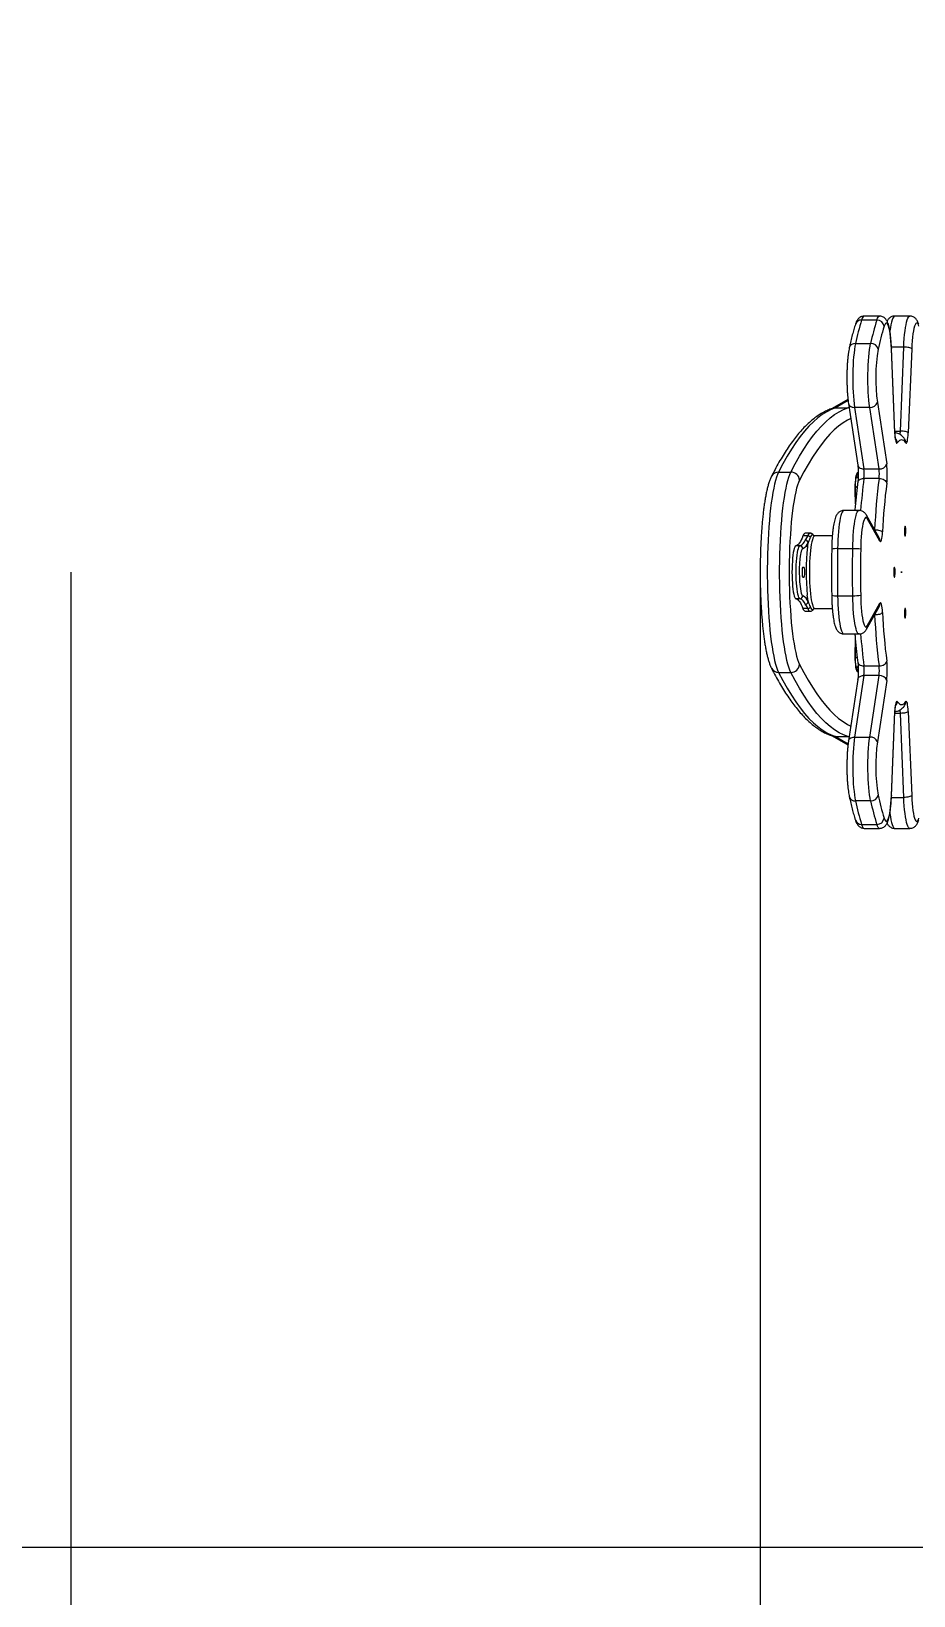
# Model space of a CAD drawing. Header units: millimetres. Extents: x -3473 to 2341, y -2170 to 1296.
# Drawn here: x -2320 to -1686, y -639 to 484 of the extents above; entities that cross this region are included whole.
import ezdxf

# ---------------------------------------------------------------- set-up
doc = ezdxf.new("R2010")
doc.units = ezdxf.units.MM
for name, color, linetype in [('DIKOM_ОБЪЕКТ', 7, 'Continuous'), ('DIKOM_РАЗМЕР_ЗОНА', 7, 'Continuous'), ('DIKOM_РАЗМЕР_ОБЪЕКТА', 7, 'Continuous')]:
    doc.layers.add(name, color=color, linetype=linetype)
doc.styles.add('style1', font='arialbd.ttf', dxfattribs={"width": 0.8})
doc.dimstyles.new('1-50', dxfattribs={"dimtxt": 300, "dimasz": 200, "dimexe": 100, "dimexo": 0, "dimgap": 100, "dimtad": 1, "dimtxsty": 'style1', "dimcen": 200, "dimclrd": 7, "dimclre": 7, "dimclrt": 7, "dimadec": 1, "dimazin": 2, "dimtfac": 1, "dimtmove": 0, "dimatfit": 2, "dimfxl": 0, "dimlwd": 25, "dimlwe": 18, "dimarcsym": 0})

# ---------------------------------------------------------------- blocks, each defined once
blk = doc.blocks.new('*D9')
at = {"layer": 'DIKOM_РАЗМЕР_ОБЪЕКТА', "color": 7, "linetype": 'Continuous', "lineweight": 18, "transparency": 16777216}
for p, q in [((516.6, 795.7), (-2616.9, 795.7)), ((516.6, -604.3), (-2616.9, -604.3))]:
    blk.add_line(p, q, dxfattribs=at)
at = {"layer": 'DIKOM_РАЗМЕР_ОБЪЕКТА', "color": 7, "linetype": 'Continuous', "lineweight": 25, "transparency": 16777216}
blk.add_line((-2516.9, 595.7), (-2516.9, -404.3), dxfattribs=at)
at = {"layer": 'DIKOM_РАЗМЕР_ОБЪЕКТА', "color": 7, "linetype": 'Continuous', "lineweight": 15, "transparency": 16777216}
for points in [[(-2550.2, 595.7), (-2483.6, 595.7), (-2516.9, 795.7)], [(-2550.2, -404.3), (-2483.6, -404.3), (-2516.9, -604.3)]]:
    blk.add_solid(points, dxfattribs=at)
at = {"layer": 'DIKOM_РАЗМЕР_ОБЪЕКТА', "color": 7, "linetype": 'Continuous', "lineweight": 40, "transparency": 16777216, "insert": (-2770.1, 95.7), "char_height": 300, "attachment_point": 5, "rotation": 90, "style": 'style1'}
blk.add_mtext('{\\fArial|b0|i0|c204|p34;1400}', dxfattribs=at)
blk = doc.blocks.new('*D10')
at = {"layer": 'DIKOM_РАЗМЕР_ОБЪЕКТА', "color": 7, "linetype": 'Continuous', "lineweight": 18, "transparency": 16777216}
for p, q in [((-1796.7, 95.7), (-1796.7, -1678.3)), ((1841.5, -194.3), (1841.5, -1678.3))]:
    blk.add_line(p, q, dxfattribs=at)
at = {"layer": 'DIKOM_РАЗМЕР_ОБЪЕКТА', "color": 7, "linetype": 'Continuous', "lineweight": 25, "transparency": 16777216}
blk.add_line((-1596.7, -1578.3), (1641.5, -1578.3), dxfattribs=at)
at = {"layer": 'DIKOM_РАЗМЕР_ОБЪЕКТА', "color": 7, "linetype": 'Continuous', "lineweight": 15, "transparency": 16777216}
for points in [[(-1596.7, -1545), (-1596.7, -1611.7), (-1796.7, -1578.3)], [(1641.5, -1545), (1641.5, -1611.7), (1841.5, -1578.3)]]:
    blk.add_solid(points, dxfattribs=at)
at = {"layer": 'DIKOM_РАЗМЕР_ОБЪЕКТА', "color": 7, "linetype": 'Continuous', "lineweight": 40, "transparency": 16777216, "insert": (22.4, -1325.1), "char_height": 300, "attachment_point": 5, "style": 'style1'}
blk.add_mtext('{\\fArial|b0|i0|c204|p34;3640}', dxfattribs=at)
blk = doc.blocks.new('*D11')
at = {"layer": 'DIKOM_РАЗМЕР_ЗОНА', "color": 7, "lineweight": 18, "transparency": 16777216}
for p, q in [((-201.4, 1295.7), (-3123.2, 1295.7)), ((-201.4, -1104.3), (-3123.2, -1104.3))]:
    blk.add_line(p, q, dxfattribs=at)
at = {"layer": 'DIKOM_РАЗМЕР_ЗОНА', "color": 7, "lineweight": 25, "transparency": 16777216}
blk.add_line((-3023.2, 1095.7), (-3023.2, -904.3), dxfattribs=at)
at = {"layer": 'DIKOM_РАЗМЕР_ЗОНА', "color": 7, "lineweight": 15, "transparency": 16777216}
for points in [[(-3056.6, 1095.7), (-2989.9, 1095.7), (-3023.2, 1295.7)], [(-3056.6, -904.3), (-2989.9, -904.3), (-3023.2, -1104.3)]]:
    blk.add_solid(points, dxfattribs=at)
at = {"layer": 'DIKOM_РАЗМЕР_ЗОНА', "color": 7, "transparency": 16777216, "insert": (-3276.4, 95.7), "char_height": 300, "attachment_point": 5, "rotation": 90, "style": 'style1'}
blk.add_mtext('{\\fArial|b0|i0|c204|p34;2400}', dxfattribs=at)
blk = doc.blocks.new('*D12')
at = {"layer": 'DIKOM_РАЗМЕР_ЗОНА', "color": 7, "lineweight": 18, "transparency": 16777216}
for p, q in [((-2291.6, 95.7), (-2291.6, -2169.8)), ((2341.5, 95.7), (2341.5, -2169.8))]:
    blk.add_line(p, q, dxfattribs=at)
at = {"layer": 'DIKOM_РАЗМЕР_ЗОНА', "color": 7, "lineweight": 25, "transparency": 16777216}
blk.add_line((-2091.6, -2069.8), (2141.5, -2069.8), dxfattribs=at)
at = {"layer": 'DIKOM_РАЗМЕР_ЗОНА', "color": 7, "lineweight": 15, "transparency": 16777216}
for points in [[(-2091.6, -2036.5), (-2091.6, -2103.1), (-2291.6, -2069.8)], [(2141.5, -2036.5), (2141.5, -2103.1), (2341.5, -2069.8)]]:
    blk.add_solid(points, dxfattribs=at)
at = {"layer": 'DIKOM_РАЗМЕР_ЗОНА', "color": 7, "transparency": 16777216, "insert": (24.9, -1816.6), "char_height": 300, "attachment_point": 5, "style": 'style1'}
blk.add_mtext('{\\fArial|b0|i0|c204|p34;4640}', dxfattribs=at)

msp = doc.modelspace()

# ---------------------------------------------------------------- linework, layer by layer
at = {"layer": 'DIKOM_ОБЪЕКТ', "color": 7, "linetype": 'Continuous', "lineweight": 15}
for p, q in [((-1713, 276.689), (-1723.874, 276.689)), ((-1711.074, 279.536), (-1721.948, 279.536)), ((-1689.251, 279.536), (-1700.125, 279.536)), ((-1728.282, 259.829), (-1717.408, 259.829)), ((-1702.433, 256.209), (-1702.486, 256.007)), ((-1700.046, 195.684), (-1702.486, 256.007)), ((-1693.625, 257.301), (-1702.483, 257.301)), ((-1699.993, 195.886), (-1702.433, 256.209)), ((-1696.065, 196.978), (-1693.625, 257.301)), ((-1687.953, 256.007), (-1690.393, 195.684)), ((-1733.676, 219.65), (-1745.005, 213.168)), ((-1744.316, 213.37), (-1742.571, 213.671)), ((-1733.583, 218.813), (-1742.571, 213.671)), ((-1742.571, 213.671), (-1733.674, 213.671)), ((-1733.674, 213.671), (-1732.905, 214.111)), ((-1732.816, 213.523), (-1733.674, 213.671)), ((-1733.308, 216.781), (-1726.642, 172.622)), ((-1718.024, 213.992), (-1728.898, 213.992)), ((-1728.898, 213.992), (-1722.231, 169.833)), ((-1711.357, 169.833), (-1718.024, 213.992)), ((-1712.547, 217.528), (-1705.881, 173.368)), ((-1699.993, 195.886), (-1700.046, 195.684)), ((-1700.037, 196.978), (-1696.065, 196.978)), ((-1722.231, 169.833), (-1711.357, 169.833)), ((-1783.54, 167.553), (-1774.643, 167.553)), ((-1727.774, 163.624), (-1726.916, 164.12)), ((-1726.916, 164.12), (-1726.286, 164.484)), ((-1726.809, 167.204), (-1726.272, 167.514)), ((-1711.333, 162.934), (-1722.207, 162.934)), ((-1728.388, 154.287), (-1728.456, 154.208)), ((-1728.332, 144.768), (-1728.456, 154.208)), ((-1728.271, 145.407), (-1728.388, 154.287)), ((-1727.005, 157.14), (-1728.381, 156.346)), ((-1728.279, 146.012), (-1728.21, 146.052)), ((-1725.733, 140.002), (-1736.607, 140.002)), ((-1711.294, 120.44), (-1720.4, 136.604)), ((-1760.922, 123.671), (-1764.418, 123.671)), ((-1710.708, 117.986), (-1719.814, 134.15)), ((-1768.126, 114.662), (-1771.092, 114.662)), ((-1762.484, 121.69), (-1765.979, 121.69)), ((-1744.957, 121.671), (-1757.498, 121.671)), ((-1730.246, 112.531), (-1741.12, 112.531)), ((-1765.211, 99.171), (-1766.117, 99.171)), ((-1766.117, 92.171), (-1765.211, 92.171)), ((-1741.12, 78.811), (-1730.246, 78.811)), ((-1768.126, 76.68), (-1771.092, 76.68)), ((-1762.484, 69.652), (-1765.979, 69.652)), ((-1764.418, 67.671), (-1760.922, 67.671)), ((-1757.498, 69.671), (-1744.957, 69.671)), ((-1720.4, 54.737), (-1711.294, 70.901)), ((-1719.814, 57.192), (-1710.708, 73.355)), ((-1736.607, 51.34), (-1725.733, 51.34)), ((-1728.456, 37.133), (-1728.331, 46.622)), ((-1728.388, 37.055), (-1728.271, 45.956)), ((-1728.21, 45.289), (-1728.279, 45.329)), ((-1728.388, 37.054), (-1728.456, 37.133)), ((-1728.383, 34.997), (-1727.007, 34.202)), ((-1783.54, 23.789), (-1774.643, 23.789)), ((-1726.916, 27.222), (-1727.774, 27.717)), ((-1726.288, 26.859), (-1726.916, 27.222)), ((-1726.273, 23.828), (-1726.809, 24.137)), ((-1722.207, 28.407), (-1711.333, 28.407)), ((-1726.642, 18.719), (-1733.308, -25.44)), ((-1722.231, 21.509), (-1728.898, -22.651)), ((-1711.357, 21.509), (-1722.231, 21.509)), ((-1718.024, -22.651), (-1711.357, 21.509)), ((-1705.881, 17.973), (-1712.547, -26.187)), ((-1702.486, -64.666), (-1700.046, -4.342)), ((-1702.433, -64.868), (-1699.993, -4.545)), ((-1700.046, -4.342), (-1699.993, -4.545)), ((-1696.065, -5.637), (-1700.037, -5.637)), ((-1693.625, -65.96), (-1696.065, -5.637)), ((-1690.393, -4.342), (-1687.953, -64.666)), ((-1745.116, -21.764), (-1733.676, -28.308)), ((-1742.571, -22.329), (-1744.316, -22.029)), ((-1742.571, -22.329), (-1733.674, -22.329)), ((-1742.571, -22.329), (-1733.577, -27.475)), ((-1733.674, -22.329), (-1732.816, -22.182)), ((-1732.905, -22.77), (-1733.674, -22.329)), ((-1728.898, -22.651), (-1718.024, -22.651)), ((-1702.486, -64.666), (-1702.433, -64.867)), ((-1702.485, -65.96), (-1693.625, -65.96)), ((-1717.408, -68.488), (-1728.282, -68.488)), ((-1723.874, -85.348), (-1713, -85.348)), ((-1721.948, -88.195), (-1711.074, -88.195)), ((-1700.125, -88.195), (-1689.251, -88.195))]:
    msp.add_line(p, q, dxfattribs=at)
at = {"layer": 'DIKOM_ОБЪЕКТ', "color": 7, "linetype": 'Continuous', "lineweight": 15, "flags": 128}
for points in [[(-1721.948, 279.536), (-1721.958, 279.536), (-1722.452, 279.35), (-1722.94, 278.809), (-1723.416, 277.918), (-1723.874, 276.689)], [(-1713, 276.689), (-1712.542, 277.918), (-1712.066, 278.809), (-1711.578, 279.35), (-1711.084, 279.536), (-1711.074, 279.536)], [(-1702.486, 256.007), (-1702.636, 258.964), (-1702.841, 261.774), (-1703.097, 264.394), (-1703.4, 266.783), (-1703.745, 268.903), (-1704.128, 270.721), (-1704.542, 272.209), (-1704.98, 273.345), (-1705.437, 274.109), (-1705.904, 274.491), (-1706.375, 274.484), (-1706.842, 274.089), (-1707.298, 273.311), (-1707.736, 272.164)], [(-1700.125, 279.536), (-1700.609, 279.364), (-1701.097, 278.837), (-1701.573, 277.96), (-1702.033, 276.744), (-1702.469, 275.203), (-1702.877, 273.357), (-1703.253, 271.226), (-1703.592, 268.836), (-1703.6, 268.767)], [(-1693.625, 257.301), (-1693.471, 260.415), (-1693.267, 263.398), (-1693.015, 266.217), (-1692.718, 268.836), (-1692.379, 271.226), (-1692.004, 273.357), (-1691.595, 275.203), (-1691.159, 276.744), (-1690.699, 277.96), (-1690.223, 278.837), (-1689.735, 279.364), (-1689.25, 279.536)], [(-1682.703, 272.164), (-1683.141, 273.311), (-1683.597, 274.089), (-1684.064, 274.484), (-1684.535, 274.491), (-1685.003, 274.109), (-1685.459, 273.345), (-1685.898, 272.209), (-1686.312, 270.721), (-1686.694, 268.903), (-1687.04, 266.783), (-1687.343, 264.394), (-1687.599, 261.774), (-1687.803, 258.964), (-1687.953, 256.007)], [(-1728.282, 259.829), (-1728.672, 257.814), (-1729.026, 255.529), (-1729.341, 253.001), (-1729.612, 250.261), (-1729.837, 247.342), (-1730.012, 244.278), (-1730.136, 241.106), (-1730.206, 237.863), (-1730.223, 234.589), (-1730.186, 231.322), (-1730.095, 228.101), (-1729.952, 224.965), (-1729.758, 221.951), (-1729.516, 219.096), (-1729.228, 216.432), (-1728.898, 213.992)], [(-1718.024, 213.992), (-1718.354, 216.432), (-1718.642, 219.096), (-1718.884, 221.951), (-1719.078, 224.965), (-1719.221, 228.101), (-1719.312, 231.322), (-1719.349, 234.589), (-1719.332, 237.863), (-1719.262, 241.106), (-1719.138, 244.278), (-1718.963, 247.342), (-1718.738, 250.261), (-1718.467, 253.001), (-1718.153, 255.529), (-1717.798, 257.814), (-1717.408, 259.829)], [(-1687.953, 256.007), (-1688.19, 256.259), (-1688.608, 256.502), (-1689.191, 256.726), (-1689.916, 256.922), (-1690.756, 257.083), (-1691.678, 257.202), (-1692.647, 257.276), (-1693.625, 257.301)], [(-1742.571, 213.671), (-1745.77, 212.47), (-1748.966, 210.875), (-1752.156, 208.886), (-1755.34, 206.504), (-1758.517, 203.729), (-1761.686, 200.563), (-1764.845, 197.007), (-1767.993, 193.062), (-1771.13, 188.729), (-1774.255, 184.01), (-1777.365, 178.906), (-1780.46, 173.42), (-1783.54, 167.553)], [(-1774.643, 167.553), (-1771.564, 173.42), (-1768.468, 178.906), (-1765.358, 184.01), (-1762.233, 188.729), (-1759.096, 193.062), (-1755.948, 197.007), (-1752.789, 200.563), (-1749.62, 203.729), (-1746.443, 206.504), (-1743.259, 208.886), (-1740.069, 210.875), (-1736.874, 212.47), (-1733.674, 213.671)], [(-1733.308, 216.781), (-1733.134, 216.175), (-1732.77, 215.564), (-1732.236, 215.028), (-1731.554, 214.588), (-1730.748, 214.261), (-1729.852, 214.06), (-1728.898, 213.992)], [(-1731.698, 206.114), (-1734.046, 204.905), (-1737.221, 202.927), (-1740.39, 200.558), (-1743.552, 197.798), (-1746.705, 194.649), (-1749.849, 191.111), (-1752.982, 187.186), (-1756.104, 182.875), (-1759.213, 178.179), (-1762.308, 173.101), (-1765.389, 167.641), (-1768.453, 161.802)], [(-1700.046, 195.684), (-1699.946, 193.902), (-1699.797, 192.279), (-1699.604, 190.872), (-1699.374, 189.733), (-1699.116, 188.902), (-1698.839, 188.41), (-1698.552, 188.275), (-1698.268, 188.5)], [(-1690.393, 195.684), (-1690.63, 195.936), (-1691.048, 196.179), (-1691.631, 196.403), (-1692.356, 196.599), (-1693.196, 196.76), (-1694.118, 196.879), (-1695.087, 196.953), (-1696.065, 196.978)], [(-1692.172, 188.5), (-1691.887, 188.275), (-1691.601, 188.41), (-1691.324, 188.902), (-1691.065, 189.733), (-1690.836, 190.872), (-1690.643, 192.279), (-1690.493, 193.902), (-1690.393, 195.684)], [(-1692.172, 188.5), (-1692.926, 189.448), (-1693.687, 190.127), (-1694.452, 190.535), (-1695.22, 190.671), (-1695.987, 190.535), (-1696.752, 190.127), (-1697.513, 189.448), (-1698.268, 188.5)], [(-1726.642, 172.622), (-1726.468, 172.015), (-1726.104, 171.404), (-1725.57, 170.868), (-1724.887, 170.428), (-1724.082, 170.102), (-1723.185, 169.901), (-1722.231, 169.833)], [(-1783.54, 167.553), (-1784.283, 165.899), (-1785.007, 163.909), (-1785.709, 161.591), (-1786.385, 158.958), (-1787.032, 156.02), (-1787.646, 152.794), (-1788.225, 149.293), (-1788.766, 145.535), (-1789.267, 141.538), (-1789.725, 137.321), (-1790.137, 132.904), (-1790.503, 128.309), (-1790.819, 123.557), (-1791.086, 118.672), (-1791.3, 113.676), (-1791.462, 108.593), (-1791.57, 103.449), (-1791.624, 98.268), (-1791.624, 93.074), (-1791.57, 87.892), (-1791.462, 82.748), (-1791.3, 77.666), (-1791.086, 72.67), (-1790.819, 67.784), (-1790.503, 63.032), (-1790.137, 58.437), (-1789.725, 54.02), (-1789.267, 49.803), (-1788.766, 45.806), (-1788.225, 42.048), (-1787.646, 38.548), (-1787.032, 35.321), (-1786.385, 32.384), (-1785.709, 29.75), (-1785.007, 27.432), (-1784.283, 25.442), (-1783.54, 23.789)], [(-1774.643, 23.789), (-1775.386, 25.442), (-1776.111, 27.432), (-1776.812, 29.75), (-1777.488, 32.384), (-1778.135, 35.321), (-1778.749, 38.548), (-1779.328, 42.048), (-1779.869, 45.806), (-1780.37, 49.803), (-1780.828, 54.02), (-1781.241, 58.437), (-1781.606, 63.032), (-1781.923, 67.784), (-1782.189, 72.67), (-1782.403, 77.666), (-1782.565, 82.748), (-1782.673, 87.892), (-1782.727, 93.074), (-1782.727, 98.268), (-1782.673, 103.449), (-1782.565, 108.593), (-1782.403, 113.676), (-1782.189, 118.672), (-1781.923, 123.557), (-1781.606, 128.309), (-1781.241, 132.904), (-1780.828, 137.321), (-1780.37, 141.538), (-1779.869, 145.535), (-1779.328, 149.293), (-1778.749, 152.794), (-1778.135, 156.02), (-1777.488, 158.958), (-1776.812, 161.591), (-1776.111, 163.909), (-1775.386, 165.899), (-1774.643, 167.553)], [(-1768.453, 161.802), (-1769.176, 160.185), (-1769.878, 158.221), (-1770.557, 155.923), (-1771.209, 153.301), (-1771.83, 150.371), (-1772.417, 147.147), (-1772.967, 143.648), (-1773.477, 139.891), (-1773.944, 135.898), (-1774.366, 131.688), (-1774.74, 127.286), (-1775.064, 122.714), (-1775.337, 117.998), (-1775.557, 113.162), (-1775.723, 108.232), (-1775.835, 103.234), (-1775.89, 98.196), (-1775.89, 93.145), (-1775.835, 88.107), (-1775.723, 83.11), (-1775.557, 78.18), (-1775.337, 73.343), (-1775.064, 68.627), (-1774.74, 64.055), (-1774.366, 59.653), (-1773.944, 55.444), (-1773.477, 51.45), (-1772.967, 47.694), (-1772.417, 44.194), (-1771.83, 40.971), (-1771.209, 38.04), (-1770.557, 35.419), (-1769.878, 33.12), (-1769.176, 31.157), (-1768.453, 29.539)], [(-1728.456, 154.208), (-1728.456, 156.3), (-1728.401, 158.359), (-1728.293, 160.325), (-1728.135, 162.136), (-1727.932, 163.738), (-1727.69, 165.082), (-1727.417, 166.127), (-1727.12, 166.842), (-1726.809, 167.204)], [(-1726.602, 160.251), (-1726.428, 160.858), (-1726.068, 161.439), (-1725.538, 161.949), (-1724.859, 162.367), (-1724.056, 162.678), (-1723.16, 162.869), (-1722.207, 162.934)], [(-1711.333, 162.934), (-1710.358, 162.869), (-1709.399, 162.678), (-1708.493, 162.367), (-1707.674, 161.949), (-1706.975, 161.439), (-1706.421, 160.858), (-1706.035, 160.227), (-1705.831, 159.571)], [(-1736.607, 140.002), (-1736.906, 139.936), (-1737.397, 139.542), (-1737.878, 138.796), (-1738.345, 137.706), (-1738.79, 136.285), (-1739.21, 134.551), (-1739.599, 132.525), (-1739.952, 130.23), (-1740.265, 127.693), (-1740.534, 124.946), (-1740.757, 122.02), (-1740.93, 118.951), (-1741.051, 115.775), (-1741.12, 112.531)], [(-1730.246, 112.531), (-1730.177, 115.775), (-1730.056, 118.951), (-1729.883, 122.02), (-1729.66, 124.946), (-1729.391, 127.693), (-1729.078, 130.23), (-1728.725, 132.525), (-1728.336, 134.551), (-1727.916, 136.285), (-1727.471, 137.706), (-1727.004, 138.796), (-1726.523, 139.542), (-1726.032, 139.936), (-1725.732, 140.002)], [(-1719.814, 134.15), (-1720.275, 134.768), (-1720.745, 135), (-1721.215, 134.843), (-1721.679, 134.299), (-1722.129, 133.376), (-1722.558, 132.09), (-1722.96, 130.46), (-1723.327, 128.511), (-1723.656, 126.274), (-1723.939, 123.783), (-1724.174, 121.078), (-1724.356, 118.201), (-1724.482, 115.195), (-1724.551, 112.109)], [(-1762.484, 121.69), (-1762.106, 122.55), (-1761.717, 123.171), (-1761.321, 123.545), (-1760.922, 123.671), (-1760.919, 123.671)], [(-1714.541, 126.123), (-1713.563, 126.094), (-1712.595, 126.007), (-1711.674, 125.866), (-1710.835, 125.677), (-1710.112, 125.446), (-1709.531, 125.183), (-1709.114, 124.897), (-1708.879, 124.6)], [(-1710.708, 117.986), (-1710.425, 117.671), (-1710.138, 117.716), (-1709.858, 118.12), (-1709.594, 118.869), (-1709.356, 119.934), (-1709.153, 121.278), (-1708.992, 122.853), (-1708.879, 124.6)], [(-1692.654, 128.615), (-1692.825, 128.426), (-1692.978, 127.878), (-1693.096, 127.03), (-1693.166, 125.975), (-1693.18, 124.826), (-1693.137, 123.71), (-1693.042, 122.745), (-1692.905, 122.037), (-1692.741, 121.663), (-1692.567, 121.663), (-1692.402, 122.037), (-1692.265, 122.745), (-1692.17, 123.71), (-1692.127, 124.826), (-1692.141, 125.975), (-1692.211, 127.03), (-1692.329, 127.878), (-1692.482, 128.426), (-1692.654, 128.615)], [(-1771.092, 114.662), (-1771.491, 114.394), (-1771.881, 113.761), (-1772.253, 112.773), (-1772.601, 111.45), (-1772.918, 109.819), (-1773.197, 107.911), (-1773.434, 105.763), (-1773.623, 103.418), (-1773.76, 100.921), (-1773.844, 98.322), (-1773.872, 95.671), (-1773.844, 93.019), (-1773.76, 90.42), (-1773.623, 87.923), (-1773.434, 85.578), (-1773.197, 83.43), (-1772.918, 81.522), (-1772.601, 79.891), (-1772.253, 78.569), (-1771.881, 77.581), (-1771.491, 76.947), (-1771.092, 76.68)], [(-1765.979, 121.69), (-1766.594, 120.172), (-1767.218, 118.833), (-1767.85, 117.675), (-1768.489, 116.7), (-1769.134, 115.91), (-1769.784, 115.306), (-1770.437, 114.89), (-1771.092, 114.662)], [(-1768.126, 76.68), (-1768.526, 76.947), (-1768.915, 77.581), (-1769.288, 78.569), (-1769.636, 79.891), (-1769.952, 81.522), (-1770.232, 83.43), (-1770.468, 85.578), (-1770.657, 87.923), (-1770.794, 90.42), (-1770.878, 93.019), (-1770.906, 95.671), (-1770.878, 98.322), (-1770.794, 100.921), (-1770.657, 103.418), (-1770.468, 105.763), (-1770.232, 107.911), (-1769.952, 109.819), (-1769.636, 111.45), (-1769.288, 112.773), (-1768.915, 113.761), (-1768.526, 114.394), (-1768.126, 114.662)], [(-1766.14, 112.663), (-1766.514, 112.404), (-1766.878, 111.786), (-1767.225, 110.821), (-1767.547, 109.532), (-1767.712, 108.686)], [(-1762.677, 113.944), (-1762.593, 114.572), (-1762.248, 116.799)], [(-1757.498, 121.671), (-1757.953, 121.495), (-1758.403, 120.97), (-1758.84, 120.103), (-1759.259, 118.905), (-1759.655, 117.393), (-1760.021, 115.588), (-1760.353, 113.513), (-1760.646, 111.197), (-1760.897, 108.671), (-1761.102, 105.969), (-1761.258, 103.128), (-1761.363, 100.185), (-1761.416, 97.182), (-1761.416, 94.159), (-1761.363, 91.156), (-1761.258, 88.214), (-1761.102, 85.373), (-1760.897, 82.671), (-1760.646, 80.145), (-1760.353, 77.828), (-1760.021, 75.753), (-1759.655, 73.948), (-1759.259, 72.436), (-1758.84, 71.239), (-1758.403, 70.371), (-1757.953, 69.846), (-1757.498, 69.671)], [(-1758.262, 121.93), (-1758.443, 122.189), (-1758.825, 122.55), (-1759.21, 122.671), (-1759.595, 122.55), (-1759.977, 122.189), (-1760.351, 121.59), (-1760.716, 120.76)], [(-1741.12, 112.531), (-1741.167, 108.322), (-1741.2, 104.108), (-1741.22, 99.89), (-1741.227, 95.671), (-1741.22, 91.451), (-1741.2, 87.233), (-1741.167, 83.019), (-1741.12, 78.811)], [(-1730.246, 78.811), (-1730.293, 83.019), (-1730.326, 87.233), (-1730.347, 91.451), (-1730.353, 95.671), (-1730.347, 99.89), (-1730.326, 104.108), (-1730.293, 108.322), (-1730.246, 112.531)], [(-1724.551, 112.109), (-1724.597, 108.006), (-1724.63, 103.897), (-1724.649, 99.785), (-1724.656, 95.671), (-1724.649, 91.556), (-1724.63, 87.444), (-1724.597, 83.335), (-1724.551, 79.232)], [(-1766.117, 99.171), (-1766.298, 98.96), (-1766.457, 98.352), (-1766.574, 97.421), (-1766.637, 96.278), (-1766.637, 95.063), (-1766.574, 93.921), (-1766.457, 92.989), (-1766.298, 92.382), (-1766.117, 92.171)], [(-1765.211, 92.171), (-1765.03, 92.382), (-1764.872, 92.989), (-1764.754, 93.921), (-1764.691, 95.063), (-1764.691, 96.278), (-1764.754, 97.421), (-1764.872, 98.352), (-1765.03, 98.96), (-1765.211, 99.171)], [(-1700.352, 99.171), (-1700.524, 98.981), (-1700.677, 98.433), (-1700.795, 97.585), (-1700.864, 96.53), (-1700.879, 95.382), (-1700.836, 94.265), (-1700.741, 93.3), (-1700.604, 92.592), (-1700.439, 92.218), (-1700.265, 92.218), (-1700.101, 92.592), (-1699.963, 93.3), (-1699.868, 94.265), (-1699.826, 95.382), (-1699.84, 96.53), (-1699.91, 97.585), (-1700.028, 98.433), (-1700.181, 98.981), (-1700.352, 99.171)], [(-1695.22, 96.171), (-1695.249, 96.133), (-1695.273, 96.024), (-1695.289, 95.862), (-1695.295, 95.671), (-1695.289, 95.479), (-1695.273, 95.317), (-1695.249, 95.209), (-1695.22, 95.171), (-1695.191, 95.209), (-1695.166, 95.317), (-1695.15, 95.479), (-1695.144, 95.671), (-1695.15, 95.862), (-1695.166, 96.024), (-1695.191, 96.133), (-1695.22, 96.171)], [(-1767.587, 82.002), (-1767.547, 81.81), (-1767.225, 80.52), (-1766.878, 79.556), (-1766.514, 78.938), (-1766.14, 78.679)], [(-1762.248, 74.542), (-1762.593, 76.769), (-1762.883, 79.105)], [(-1741.12, 78.811), (-1741.051, 75.566), (-1740.93, 72.39), (-1740.757, 69.321), (-1740.534, 66.396), (-1740.265, 63.648), (-1739.952, 61.112), (-1739.599, 58.816), (-1739.21, 56.79), (-1738.79, 55.056), (-1738.345, 53.636), (-1737.878, 52.546), (-1737.397, 51.799), (-1736.906, 51.405), (-1736.607, 51.34)], [(-1725.734, 51.34), (-1726.032, 51.405), (-1726.523, 51.799), (-1727.004, 52.546), (-1727.471, 53.636), (-1727.916, 55.056), (-1728.336, 56.79), (-1728.725, 58.816), (-1729.078, 61.112), (-1729.391, 63.648), (-1729.66, 66.396), (-1729.883, 69.321), (-1730.056, 72.39), (-1730.177, 75.566), (-1730.246, 78.811)], [(-1724.551, 79.232), (-1724.482, 76.146), (-1724.356, 73.141), (-1724.174, 70.263), (-1723.939, 67.558), (-1723.656, 65.067), (-1723.327, 62.83), (-1722.96, 60.881), (-1722.558, 59.251), (-1722.129, 57.965), (-1721.679, 57.043), (-1721.215, 56.499), (-1720.745, 56.342), (-1720.275, 56.574), (-1719.814, 57.192)], [(-1771.092, 76.68), (-1770.437, 76.452), (-1769.784, 76.035), (-1769.134, 75.431), (-1768.489, 74.641), (-1767.85, 73.666), (-1767.218, 72.508), (-1766.594, 71.169), (-1765.979, 69.652)], [(-1760.716, 70.581), (-1760.351, 69.751), (-1759.977, 69.153), (-1759.595, 68.791), (-1759.21, 68.671), (-1758.825, 68.791), (-1758.443, 69.153), (-1758.117, 69.66)], [(-1708.879, 66.741), (-1708.992, 68.489), (-1709.153, 70.063), (-1709.356, 71.407), (-1709.594, 72.473), (-1709.858, 73.221), (-1710.138, 73.625), (-1710.425, 73.67), (-1710.708, 73.355)], [(-1692.654, 69.726), (-1692.825, 69.536), (-1692.978, 68.988), (-1693.096, 68.14), (-1693.166, 67.085), (-1693.18, 65.937), (-1693.137, 64.82), (-1693.042, 63.855), (-1692.905, 63.148), (-1692.741, 62.774), (-1692.567, 62.774), (-1692.402, 63.148), (-1692.265, 63.855), (-1692.17, 64.82), (-1692.127, 65.937), (-1692.141, 67.085), (-1692.211, 68.14), (-1692.329, 68.988), (-1692.482, 69.536), (-1692.654, 69.726)], [(-1714.541, 65.218), (-1713.563, 65.248), (-1712.595, 65.334), (-1711.674, 65.475), (-1710.835, 65.664), (-1710.112, 65.895), (-1709.531, 66.158), (-1709.114, 66.444), (-1708.879, 66.741)], [(-1726.809, 24.137), (-1727.12, 24.499), (-1727.417, 25.214), (-1727.69, 26.259), (-1727.932, 27.603), (-1728.135, 29.205), (-1728.293, 31.017), (-1728.401, 32.982), (-1728.456, 35.042), (-1728.456, 37.133)], [(-1783.54, 23.789), (-1780.46, 17.921), (-1777.365, 12.435), (-1774.255, 7.331), (-1771.13, 2.612), (-1767.993, -1.721), (-1764.845, -5.666), (-1761.686, -9.222), (-1758.517, -12.388), (-1755.34, -15.162), (-1752.156, -17.545), (-1748.966, -19.534), (-1745.77, -21.129), (-1742.571, -22.329)], [(-1733.674, -22.329), (-1736.874, -21.129), (-1740.069, -19.534), (-1743.259, -17.545), (-1746.443, -15.162), (-1749.62, -12.388), (-1752.789, -9.222), (-1755.948, -5.666), (-1759.096, -1.721), (-1762.233, 2.612), (-1765.358, 7.331), (-1768.468, 12.435), (-1771.564, 17.921), (-1774.643, 23.789)], [(-1768.453, 29.539), (-1765.389, 23.7), (-1762.308, 18.241), (-1759.213, 13.162), (-1756.104, 8.466), (-1752.982, 4.155), (-1749.849, 0.23), (-1746.705, -3.308), (-1743.552, -6.457), (-1740.39, -9.217), (-1737.221, -11.586), (-1734.046, -13.563), (-1731.698, -14.772)], [(-1726.602, 31.091), (-1726.428, 30.483), (-1726.068, 29.902), (-1725.538, 29.392), (-1724.859, 28.974), (-1724.056, 28.663), (-1723.16, 28.472), (-1722.207, 28.407)], [(-1711.333, 28.407), (-1710.358, 28.472), (-1709.399, 28.663), (-1708.493, 28.974), (-1707.674, 29.392), (-1706.975, 29.902), (-1706.421, 30.483), (-1706.035, 31.114), (-1705.831, 31.771)], [(-1726.642, 18.719), (-1726.468, 19.326), (-1726.104, 19.937), (-1725.57, 20.473), (-1724.887, 20.913), (-1724.082, 21.24), (-1723.185, 21.441), (-1722.231, 21.509)], [(-1698.268, 2.841), (-1698.552, 3.067), (-1698.839, 2.931), (-1699.116, 2.439), (-1699.374, 1.608), (-1699.604, 0.469), (-1699.797, -0.938), (-1699.946, -2.561), (-1700.046, -4.342)], [(-1698.268, 2.841), (-1697.513, 1.894), (-1696.752, 1.215), (-1695.987, 0.807), (-1695.22, 0.671), (-1694.452, 0.807), (-1693.687, 1.215), (-1692.926, 1.894), (-1692.172, 2.841)], [(-1690.393, -4.342), (-1690.493, -2.561), (-1690.643, -0.938), (-1690.836, 0.469), (-1691.065, 1.608), (-1691.324, 2.439), (-1691.601, 2.931), (-1691.887, 3.067), (-1692.172, 2.841)], [(-1690.393, -4.342), (-1690.63, -4.595), (-1691.048, -4.838), (-1691.631, -5.061), (-1692.356, -5.258), (-1693.196, -5.418), (-1694.118, -5.538), (-1695.087, -5.612), (-1696.065, -5.637)], [(-1733.308, -25.44), (-1733.134, -24.834), (-1732.77, -24.222), (-1732.236, -23.686), (-1731.554, -23.247), (-1730.748, -22.92), (-1729.852, -22.719), (-1728.898, -22.651)], [(-1728.898, -22.651), (-1729.228, -25.091), (-1729.516, -27.754), (-1729.758, -30.61), (-1729.952, -33.624), (-1730.095, -36.76), (-1730.186, -39.98), (-1730.223, -43.247), (-1730.206, -46.522), (-1730.136, -49.764), (-1730.012, -52.937), (-1729.837, -56.001), (-1729.612, -58.92), (-1729.341, -61.66), (-1729.026, -64.187), (-1728.672, -66.472), (-1728.282, -68.488)], [(-1717.408, -68.488), (-1717.798, -66.472), (-1718.153, -64.187), (-1718.467, -61.66), (-1718.738, -58.92), (-1718.963, -56.001), (-1719.138, -52.937), (-1719.262, -49.764), (-1719.332, -46.522), (-1719.349, -43.247), (-1719.312, -39.98), (-1719.221, -36.76), (-1719.078, -33.624), (-1718.884, -30.61), (-1718.642, -27.754), (-1718.354, -25.091), (-1718.024, -22.651)], [(-1707.736, -80.822), (-1707.298, -81.97), (-1706.842, -82.748), (-1706.375, -83.143), (-1705.904, -83.15), (-1705.437, -82.768), (-1704.98, -82.003), (-1704.542, -80.868), (-1704.128, -79.38), (-1703.745, -77.561), (-1703.4, -75.441), (-1703.097, -73.053), (-1702.841, -70.433), (-1702.636, -67.623), (-1702.486, -64.666)], [(-1687.953, -64.666), (-1688.19, -64.918), (-1688.608, -65.161), (-1689.191, -65.385), (-1689.916, -65.581), (-1690.756, -65.742), (-1691.678, -65.861), (-1692.647, -65.935), (-1693.625, -65.96)], [(-1689.251, -88.195), (-1689.735, -88.023), (-1690.223, -87.496), (-1690.699, -86.618), (-1691.159, -85.402), (-1691.595, -83.862), (-1692.004, -82.015), (-1692.379, -79.885), (-1692.718, -77.495), (-1693.015, -74.876), (-1693.267, -72.057), (-1693.471, -69.073), (-1693.625, -65.96)], [(-1687.953, -64.666), (-1687.803, -67.623), (-1687.599, -70.433), (-1687.343, -73.053), (-1687.04, -75.441), (-1686.694, -77.561), (-1686.312, -79.38), (-1685.898, -80.868), (-1685.459, -82.003), (-1685.003, -82.768), (-1684.535, -83.15), (-1684.064, -83.143), (-1683.597, -82.748), (-1683.141, -81.97), (-1682.703, -80.822)], [(-1703.599, -77.438), (-1703.592, -77.495), (-1703.253, -79.885), (-1702.877, -82.015), (-1702.469, -83.862), (-1702.033, -85.402), (-1701.573, -86.618), (-1701.097, -87.496), (-1700.609, -88.023), (-1700.125, -88.195)], [(-1723.874, -85.348), (-1723.416, -86.577), (-1722.94, -87.468), (-1722.452, -88.009), (-1721.958, -88.195), (-1721.948, -88.195)], [(-1711.075, -88.195), (-1711.084, -88.195), (-1711.578, -88.009), (-1712.066, -87.468), (-1712.542, -86.577), (-1713, -85.348)]]:
    msp.add_lwpolyline(points, dxfattribs=at)
at = {"layer": 'DIKOM_ОБЪЕКТ', "color": 7, "linetype": 'Continuous', "lineweight": 15}
for centre, radius, start, end in [((-1724.038, 272.145), 4.547, 87.935976, 160.106898), ((-1550.254, 222.289), 181.943, 162.602547, 168.092503), ((-1539.404, 222.295), 181.919, 162.602184, 168.092866), ((-1712.86, 271.528), 5.163, 7.07439, 91.550021), ((-1538.456, 219.123), 177.395, 162.602557, 168.092479), ((-1728.581, 255.484), 4.356, 86.068072, 162.595167), ((-1717.108, 254.652), 5.185, 11.939961, 93.322628), ((-1585.287, 234.922), 128.444, 170.678883, 187.782884), ((-1717.526, 219.231), 5.262, 264.574442, 341.118059), ((-1703.279, 188.314), 5.015, 2.133337, 42.1866), ((-1714.798, 197.495), 18.741, 350.765505, 358.417911), ((-1696.884, 188.668), 4.715, 357.961895, 34.71137), ((-1749.861, 166.284), 27.856, 353.092873, 7.318994), ((-1710.86, 175.071), 5.262, 264.573281, 341.11834), ((-1738.994, 166.284), 27.863, 353.094668, 7.317199), ((-1761.149, 166.271), 55.722, 353.094137, 7.317732), ((-1783.625, 161.907), 5.646, 89.133576, 152.512755), ((-1774.601, 161.391), 6.162, 3.823522, 90.389304), ((-1732.763, 167.119), 5.955, 330.947276, 0.817794), ((-1343.397, 112.347), 382.172, 172.393571, 175.861796), ((-1286.638, 107.375), 428.314, 172.546831, 177.491277), ((-1302.326, 106.786), 406.944, 172.547088, 177.490979), ((-1724.419, 134.346), 4.61, 357.554189, 29.31797), ((-1763.469, 121.317), 2.538, 111.952578, 171.549866), ((-1770.81, 121.009), 6.891, 292.921401, 340.57565), ((-1768.139, 112.663), 1.999, 359.997347, 89.63762), ((-1768.878, 119.137), 7.029, 292.922359, 340.575838), ((-1764.297, 116.664), 2.054, 3.785361, 90.380673), ((-1602.963, 95.584), 160.766, 173.442299, 185.883298), ((-1762.482, 119.547), 2.143, 34.496993, 90.045018), ((-1742.336, 101.584), 11.014, 83.65716, 105.973118), ((-1729.176, 88.303), 24.252, 79.00548, 92.528004), ((-1715.313, 118.183), 4.609, 357.55294, 29.325976), ((-1681.844, 95.746), 86.838, 171.430148, 189.106357), ((-1768.139, 78.679), 1.999, 270.361403, 0.00363), ((-1768.878, 72.204), 7.029, 19.424162, 67.077641), ((-1742.336, 89.76), 11.017, 254.030818, 276.3405), ((-1729.176, 103.045), 24.258, 267.47318, 280.992143), ((-1770.81, 70.332), 6.891, 19.423992, 67.078116), ((-1763.469, 70.025), 2.538, 188.451341, 248.044538), ((-1764.298, 74.678), 2.054, 269.622795, 356.212947), ((-1762.482, 71.795), 2.143, 269.956372, 325.49859), ((-1759.968, 70.027), 2.543, 188.49002, 247.899461), ((-1715.313, 73.158), 4.609, 330.675773, 2.44594), ((-1724.419, 56.995), 4.609, 330.683158, 2.446059), ((-1286.636, 83.967), 428.315, 182.508745, 187.453163), ((-1302.326, 84.556), 406.944, 182.509021, 187.452912), ((-1343.47, 78.987), 382.099, 184.136895, 187.606766), ((-1783.626, 29.433), 5.646, 207.483061, 270.870417), ((-1774.601, 29.95), 6.162, 269.610434, 356.17674), ((-1732.762, 24.222), 5.954, 359.181255, 29.385126), ((-1749.861, 25.057), 27.856, 352.681003, 6.907131), ((-1738.994, 25.057), 27.863, 352.682798, 6.905335), ((-1761.15, 25.071), 55.723, 352.682317, 6.905816), ((-1710.86, 16.27), 5.262, 18.881053, 95.426446), ((-1703.278, 3.028), 5.014, 318.161242, 357.867262), ((-1696.882, 2.673), 4.713, 325.292607, 2.043369), ((-1714.765, -6.151), 18.707, 1.576537, 9.253974), ((-1717.526, -27.889), 5.262, 18.880542, 95.426957), ((-1585.287, -43.58), 128.443, 172.217095, 189.321141), ((-1728.581, -64.142), 4.356, 197.404472, 273.930197), ((-1717.108, -63.311), 5.186, 266.678029, 348.060185), ((-1538.457, -27.782), 177.395, 191.907455, 197.397407), ((-1550.243, -30.944), 181.955, 191.907739, 197.39731), ((-1539.392, -30.95), 181.931, 191.907377, 197.397673), ((-1724.038, -80.804), 4.547, 199.934674, 272.065299), ((-1712.86, -80.186), 5.163, 268.450799, 352.924045)]:
    msp.add_arc(centre, radius, start, end, dxfattribs=at)
for centre, major_axis, start_param, end_param in [((-1723.916, 158.923), (-3, 5.196), 0, 0.7283586), ((-1723.916, 32.418), (3, 5.196), 2.40232672, 3.14159265)]:
    msp.add_ellipse(centre, major_axis=major_axis, ratio=0.08748866, start_param=start_param, end_param=end_param, dxfattribs=at)
for points, knots in [([(-1728.313, 273.693), (-1728.509, 273.075), (-1729.085, 271.252), (-1730.017, 268.019), (-1731.095, 263.904), (-1731.999, 260.136), (-1732.537, 257.693), (-1732.737, 256.785)], [0, 0, 0, 0, 0.12559343, 0.37050557, 0.61413522, 0.85657861, 1, 1, 1, 1]), ([(-1721.949, 279.499), (-1722.247, 279.5), (-1722.971, 279.502), (-1724.051, 279.165), (-1725.091, 278.621), (-1725.944, 277.932), (-1726.642, 277.152), (-1727.233, 276.266), (-1727.81, 275.138), (-1728.125, 274.234), (-1728.313, 273.693)], [0, 0, 0, 0, 0.07538013, 0.1837207, 0.2881345, 0.39302653, 0.50351801, 0.62727322, 0.77720045, 1, 1, 1, 1]), ([(-1702.433, 256.209), (-1702.454, 256.698), (-1702.516, 258.121), (-1702.655, 260.41), (-1702.864, 263.014), (-1703.12, 265.476), (-1703.422, 267.779), (-1703.775, 269.911), (-1704.186, 271.877), (-1704.687, 273.715), (-1705.236, 275.194), (-1705.866, 276.399), (-1706.504, 277.313), (-1707.283, 278.124), (-1708.237, 278.817), (-1709.359, 279.302), (-1710.341, 279.547), (-1710.917, 279.509), (-1711.073, 279.499)], [0, 0, 0, 0, 0.04129818, 0.12011372, 0.19921594, 0.27880588, 0.35915098, 0.4407043, 0.52431706, 0.61177216, 0.70753117, 0.76543806, 0.81494999, 0.85975719, 0.90214819, 0.94355592, 0.98466947, 1, 1, 1, 1]), ([(-1700.122, 279.526), (-1700.157, 279.529), (-1700.628, 279.577), (-1701.526, 279.389), (-1702.677, 278.97), (-1703.638, 278.349), (-1704.424, 277.623), (-1705.063, 276.803), (-1705.442, 276.215), (-1705.594, 275.881), (-1705.606, 275.854)], [0, 0, 0, 0, 0.01290237, 0.17383393, 0.32626056, 0.47563969, 0.62847636, 0.79323744, 0.98340967, 1, 1, 1, 1]), ([(-1682.886, 273.693), (-1682.979, 273.971), (-1683.239, 274.743), (-1683.692, 275.776), (-1684.32, 276.832), (-1685.013, 277.693), (-1685.87, 278.458), (-1686.904, 279.064), (-1688.056, 279.466), (-1688.864, 279.506), (-1689.25, 279.526)], [0, 0, 0, 0, 0.11268364, 0.31356017, 0.45083846, 0.57319879, 0.68617113, 0.79486312, 0.90199013, 1, 1, 1, 1]), ([(-1732.737, 256.785), (-1732.806, 256.457), (-1733.014, 255.459), (-1733.319, 253.643), (-1733.635, 251.28), (-1733.897, 248.777), (-1734.111, 246.149), (-1734.275, 243.413), (-1734.392, 240.594), (-1734.459, 237.719), (-1734.477, 234.819), (-1734.446, 231.925), (-1734.366, 229.069), (-1734.237, 226.281), (-1734.062, 223.59), (-1733.839, 221.027), (-1733.588, 218.742), (-1733.395, 217.394), (-1733.308, 216.781)], [0, 0, 0, 0, 0.03432891, 0.10416708, 0.17167924, 0.2376808, 0.30282435, 0.36744924, 0.43175552, 0.49586952, 0.55988407, 0.62387494, 0.68789564, 0.75201101, 0.81630483, 0.8808864, 0.94591493, 1, 1, 1, 1]), ([(-1744.321, 213.396), (-1744.816, 213.236), (-1746.372, 212.735), (-1748.962, 211.648), (-1752.089, 210.036), (-1755.206, 208.093), (-1758.317, 205.819), (-1761.418, 203.21), (-1764.505, 200.267), (-1767.572, 196.994), (-1770.614, 193.398), (-1773.629, 189.483), (-1776.613, 185.256), (-1779.567, 180.723), (-1782.491, 175.888), (-1785.333, 170.844), (-1787.375, 166.987), (-1788.454, 164.868), (-1788.633, 164.516)], [0, 0, 0, 0, 0.02992875, 0.09406506, 0.15900141, 0.22512635, 0.29240492, 0.36069793, 0.42979647, 0.49947048, 0.56950833, 0.63973887, 0.71003873, 0.78030762, 0.85050111, 0.92059838, 0.98680551, 1, 1, 1, 1]), ([(-1693.007, 191.351), (-1693.22, 191.645), (-1693.754, 192.382), (-1694.699, 193.402), (-1695.885, 194.355), (-1697.154, 195.072), (-1698.562, 195.522), (-1699.608, 195.722), (-1700.148, 195.667), (-1700.167, 195.665)], [0, 0, 0, 0, 0.13749437, 0.34550268, 0.52314614, 0.68315087, 0.83323071, 0.99402364, 1, 1, 1, 1]), ([(-1699.418, 190.765), (-1699.416, 190.759), (-1699.407, 190.734), (-1699.47, 190.942), (-1699.566, 191.393), (-1699.691, 192.152), (-1699.815, 193.191), (-1699.924, 194.454), (-1699.97, 195.411), (-1699.993, 195.886)], [0, 0, 0, 0, 0.03861735, 0.15559405, 0.29288852, 0.45108357, 0.62670396, 0.8145554, 1, 1, 1, 1]), ([(-1726.642, 172.622), (-1726.616, 172.439), (-1726.543, 171.932), (-1726.436, 170.906), (-1726.337, 169.531), (-1726.272, 167.994), (-1726.248, 166.368), (-1726.268, 164.728), (-1726.332, 163.148), (-1726.431, 161.746), (-1726.528, 160.805), (-1726.587, 160.362), (-1726.602, 160.25)], [0, 0, 0, 0, 0.06026136, 0.16706621, 0.27833862, 0.3932485, 0.51009562, 0.62773836, 0.74514978, 0.86124588, 0.96519653, 1, 1, 1, 1]), ([(-1788.633, 164.516), (-1788.794, 164.185), (-1789.317, 163.112), (-1790.077, 161.154), (-1790.909, 158.535), (-1791.646, 155.737), (-1792.311, 152.766), (-1792.921, 149.607), (-1793.482, 146.254), (-1793.999, 142.708), (-1794.472, 138.977), (-1794.902, 135.071), (-1795.289, 131.005), (-1795.632, 126.792), (-1795.93, 122.449), (-1796.182, 117.993), (-1796.387, 113.443), (-1796.545, 108.818), (-1796.656, 104.137), (-1796.718, 99.421), (-1796.732, 94.688), (-1796.698, 89.961), (-1796.616, 85.258), (-1796.486, 80.601), (-1796.308, 76.009), (-1796.084, 71.501), (-1795.813, 67.097), (-1795.498, 62.815), (-1795.138, 58.673), (-1794.735, 54.686), (-1794.29, 50.87), (-1793.804, 47.24), (-1793.276, 43.805), (-1792.707, 40.577), (-1792.094, 37.561), (-1791.434, 34.76), (-1790.717, 32.165), (-1789.923, 29.765), (-1789.223, 28.027), (-1788.759, 27.083), (-1788.633, 26.826)], [0, 0, 0, 0, 0.01423242, 0.0461642, 0.0767672, 0.10579817, 0.13387163, 0.16136556, 0.18848809, 0.21536103, 0.24205847, 0.26862972, 0.29510763, 0.32151596, 0.34787107, 0.37418587, 0.40047021, 0.426732, 0.45297782, 0.47921251, 0.50544173, 0.53166948, 0.55789949, 0.58413583, 0.61038298, 0.63664684, 0.66293316, 0.68924913, 0.71560457, 0.74201018, 0.76848138, 0.79503904, 0.82171115, 0.84853876, 0.87558133, 0.90293208, 0.93073798, 0.95925111, 0.98890383, 1, 1, 1, 1]), ([(-1726.602, 160.25), (-1726.7, 159.52), (-1726.987, 157.394), (-1727.432, 153.717), (-1727.922, 149.168), (-1728.36, 144.604), (-1728.613, 141.485), (-1728.733, 140.002)], [0, 0, 0, 0, 0.11820617, 0.34436192, 0.570108, 0.79546869, 1, 1, 1, 1]), ([(-1728.388, 154.287), (-1728.391, 154.601), (-1728.399, 155.513), (-1728.38, 157.03), (-1728.315, 158.768), (-1728.211, 160.381), (-1728.075, 161.803), (-1727.926, 162.919), (-1727.783, 163.71), (-1727.686, 164.138), (-1727.623, 164.322), (-1727.64, 164.28), (-1727.641, 164.276)], [0, 0, 0, 0, 0.06936802, 0.20160659, 0.33360037, 0.46434808, 0.59274065, 0.71716096, 0.82095975, 0.91313744, 0.99288663, 1, 1, 1, 1]), ([(-1736.594, 139.977), (-1736.689, 139.985), (-1737.218, 140.028), (-1738.161, 139.816), (-1739.289, 139.366), (-1740.227, 138.729), (-1740.992, 137.992), (-1741.626, 137.161), (-1742.186, 136.19), (-1742.733, 134.931), (-1743.232, 133.372), (-1743.696, 131.447), (-1744.091, 129.335), (-1744.431, 127.01), (-1744.714, 124.558), (-1744.946, 121.977), (-1745.129, 119.28), (-1745.264, 116.489), (-1745.338, 114.104), (-1745.36, 112.657), (-1745.367, 112.173)], [0, 0, 0, 0, 0.00831189, 0.04637561, 0.08254034, 0.11816592, 0.1548239, 0.1946451, 0.24105247, 0.30008589, 0.38134351, 0.4563409, 0.53528318, 0.60993789, 0.68246326, 0.75383607, 0.82452358, 0.89479199, 0.964803, 1, 1, 1, 1]), ([(-1720.4, 136.604), (-1720.57, 136.885), (-1720.906, 137.444), (-1721.6, 138.266), (-1722.481, 139.015), (-1723.538, 139.595), (-1724.648, 139.952), (-1725.397, 139.97), (-1725.725, 139.977)], [0, 0, 0, 0, 0.1874217, 0.37241732, 0.5438531, 0.70951596, 0.87312892, 1, 1, 1, 1]), ([(-1758.275, 121.903), (-1758.341, 122.027), (-1758.532, 122.389), (-1758.967, 122.877), (-1759.623, 123.364), (-1760.316, 123.661), (-1760.76, 123.636), (-1760.911, 123.627)], [0, 0, 0, 0, 0.1436675, 0.42072675, 0.66143502, 0.88522356, 1, 1, 1, 1]), ([(-1764.311, 118.717), (-1764.244, 118.837), (-1763.966, 119.333), (-1763.178, 120.279), (-1762.715, 121.219), (-1762.484, 121.69)], [0, 0, 0, 0, 0.13685016, 0.56820382, 1, 1, 1, 1]), ([(-1760.716, 120.76), (-1760.925, 120.241), (-1761.343, 119.201), (-1761.942, 117.809), (-1762.191, 116.987), (-1762.248, 116.799)], [0, 0, 0, 0, 0.43457112, 0.87063778, 1, 1, 1, 1]), ([(-1757.498, 121.671), (-1757.662, 121.69), (-1758.027, 121.732), (-1758.276, 121.937), (-1758.266, 121.927), (-1758.262, 121.923)], [0, 0, 0, 0, 0.34966808, 0.77597789, 1, 1, 1, 1]), ([(-1745.367, 112.173), (-1745.383, 110.795), (-1745.431, 106.799), (-1745.472, 100.168), (-1745.476, 92.289), (-1745.438, 85.284), (-1745.387, 80.917), (-1745.367, 79.168)], [0, 0, 0, 0, 0.12547006, 0.36389955, 0.60233572, 0.84077221, 1, 1, 1, 1]), ([(-1745.367, 79.168), (-1745.359, 78.664), (-1745.337, 77.198), (-1745.262, 74.801), (-1745.127, 72.025), (-1744.944, 69.351), (-1744.715, 66.804), (-1744.44, 64.408), (-1744.117, 62.177), (-1743.742, 60.117), (-1743.298, 58.212), (-1742.778, 56.525), (-1742.205, 55.171), (-1741.562, 54.081), (-1740.877, 53.217), (-1740.027, 52.447), (-1738.999, 51.833), (-1737.837, 51.417), (-1737.013, 51.369), (-1736.611, 51.346)], [0, 0, 0, 0, 0.03670898, 0.10658597, 0.17659085, 0.24680533, 0.3173572, 0.3884279, 0.46031289, 0.53353419, 0.60910369, 0.68931081, 0.76306771, 0.81021419, 0.85229054, 0.89106294, 0.92831479, 0.96500508, 1, 1, 1, 1]), ([(-1762.484, 69.652), (-1762.546, 69.804), (-1762.806, 70.435), (-1763.553, 71.467), (-1764.058, 72.238), (-1764.311, 72.624)], [0, 0, 0, 0, 0.13683668, 0.56818379, 1, 1, 1, 1]), ([(-1762.248, 74.542), (-1762.037, 73.926), (-1761.613, 72.693), (-1761.035, 71.41), (-1760.78, 70.746), (-1760.716, 70.581)], [0, 0, 0, 0, 0.42852891, 0.85798161, 1, 1, 1, 1]), ([(-1760.934, 67.714), (-1760.765, 67.706), (-1760.297, 67.684), (-1759.603, 67.99), (-1758.969, 68.461), (-1758.454, 69.062), (-1758.19, 69.543), (-1758.047, 69.804)], [0, 0, 0, 0, 0.11130121, 0.30812691, 0.50687241, 0.73332932, 1, 1, 1, 1]), ([(-1758.276, 69.403), (-1758.267, 69.413), (-1758.247, 69.435), (-1757.922, 69.655), (-1757.608, 69.644), (-1757.497, 69.64)], [0, 0, 0, 0, 0.34534588, 0.76848655, 1, 1, 1, 1]), ([(-1728.729, 51.34), (-1728.658, 50.431), (-1728.46, 47.876), (-1728.086, 43.838), (-1727.613, 39.235), (-1727.118, 34.972), (-1726.767, 32.332), (-1726.602, 31.091)], [0, 0, 0, 0, 0.12426283, 0.3492505, 0.57448012, 0.80001076, 1, 1, 1, 1]), ([(-1725.741, 51.346), (-1725.721, 51.344), (-1725.265, 51.295), (-1724.379, 51.476), (-1723.221, 51.885), (-1722.252, 52.502), (-1721.463, 53.224), (-1720.851, 53.983), (-1720.547, 54.491), (-1720.4, 54.737)], [0, 0, 0, 0, 0.00758702, 0.17898106, 0.3411676, 0.49986331, 0.66194272, 0.83628051, 1, 1, 1, 1]), ([(-1727.644, 27.076), (-1727.645, 27.079), (-1727.648, 27.087), (-1727.731, 27.388), (-1727.846, 27.952), (-1727.984, 28.823), (-1728.121, 29.978), (-1728.243, 31.385), (-1728.335, 32.988), (-1728.388, 34.721), (-1728.398, 36.098), (-1728.39, 36.874), (-1728.388, 37.055)], [0, 0, 0, 0, 0.05124449, 0.13207883, 0.22559078, 0.33143915, 0.44733249, 0.57034745, 0.69794838, 0.82828269, 0.9600591, 1, 1, 1, 1]), ([(-1788.633, 26.826), (-1788.14, 25.863), (-1786.698, 23.046), (-1784.286, 18.6), (-1781.388, 13.588), (-1778.46, 8.878), (-1775.499, 4.466), (-1772.503, 0.356), (-1769.471, -3.449), (-1766.401, -6.945), (-1763.292, -10.125), (-1760.147, -12.982), (-1756.968, -15.508), (-1753.761, -17.699), (-1750.533, -19.538), (-1747.394, -21.017), (-1745.306, -21.717), (-1744.32, -22.047)], [0, 0, 0, 0, 0.03623956, 0.10610808, 0.17605192, 0.24610379, 0.31626038, 0.38650903, 0.45682225, 0.52713619, 0.59734165, 0.66729392, 0.73679864, 0.80561967, 0.87351286, 0.94027668, 1, 1, 1, 1]), ([(-1726.602, 31.091), (-1726.576, 30.895), (-1726.505, 30.346), (-1726.403, 29.262), (-1726.313, 27.83), (-1726.26, 26.259), (-1726.25, 24.621), (-1726.283, 22.991), (-1726.358, 21.444), (-1726.467, 20.098), (-1726.569, 19.219), (-1726.627, 18.817), (-1726.642, 18.719)], [0, 0, 0, 0, 0.06045637, 0.1692185, 0.28179523, 0.39743026, 0.51462401, 0.6323274, 0.74944823, 0.86492548, 0.96712694, 1, 1, 1, 1]), ([(-1699.993, -4.545), (-1699.981, -4.273), (-1699.946, -3.488), (-1699.858, -2.286), (-1699.731, -1.103), (-1699.597, -0.217), (-1699.488, 0.329), (-1699.41, 0.597), (-1699.418, 0.576), (-1699.42, 0.57)], [0, 0, 0, 0, 0.10570676, 0.30477092, 0.4997907, 0.66729747, 0.81784191, 0.94741955, 1, 1, 1, 1]), ([(-1700.158, -4.323), (-1699.672, -4.297), (-1698.687, -4.242), (-1697.301, -3.785), (-1696.041, -3.118), (-1694.901, -2.239), (-1693.884, -1.204), (-1693.299, -0.408), (-1693.007, -0.01)], [0, 0, 0, 0, 0.14821391, 0.30078271, 0.45716586, 0.62468363, 0.81242943, 1, 1, 1, 1]), ([(-1733.308, -25.44), (-1733.363, -25.822), (-1733.528, -26.95), (-1733.766, -28.967), (-1734.005, -31.526), (-1734.195, -34.209), (-1734.337, -36.987), (-1734.43, -39.837), (-1734.474, -42.727), (-1734.468, -45.628), (-1734.414, -48.508), (-1734.311, -51.336), (-1734.16, -54.081), (-1733.962, -56.715), (-1733.717, -59.215), (-1733.426, -61.555), (-1733.103, -63.65), (-1732.855, -64.868), (-1732.737, -65.444)], [0, 0, 0, 0, 0.03400341, 0.10046533, 0.16599925, 0.23086739, 0.29532209, 0.35952115, 0.42357832, 0.4875735, 0.55157342, 0.61562935, 0.67981778, 0.74423122, 0.80900124, 0.87432384, 0.94052178, 1, 1, 1, 1]), ([(-1732.737, -65.444), (-1732.563, -66.238), (-1732.052, -68.561), (-1731.181, -72.22), (-1730.113, -76.325), (-1729.154, -79.683), (-1728.545, -81.616), (-1728.313, -82.352)], [0, 0, 0, 0, 0.12536181, 0.36646933, 0.60813777, 0.85073946, 1, 1, 1, 1]), ([(-1711.075, -88.184), (-1711.041, -88.188), (-1710.57, -88.236), (-1709.673, -88.048), (-1708.522, -87.629), (-1707.56, -87.008), (-1706.776, -86.282), (-1706.129, -85.463), (-1705.564, -84.515), (-1705.017, -83.303), (-1704.515, -81.796), (-1704.06, -79.982), (-1703.667, -77.969), (-1703.325, -75.76), (-1703.03, -73.34), (-1702.786, -70.789), (-1702.595, -68.166), (-1702.487, -66.167), (-1702.442, -65.074), (-1702.433, -64.868)], [0, 0, 0, 0, 0.00339321, 0.04653095, 0.0873855, 0.12742304, 0.16838787, 0.21254636, 0.26351835, 0.3276043, 0.41543864, 0.50068961, 0.58120456, 0.66585906, 0.747832, 0.82832387, 0.90795173, 0.98265087, 1, 1, 1, 1]), ([(-1728.313, -82.352), (-1728.22, -82.629), (-1727.96, -83.401), (-1727.507, -84.434), (-1726.878, -85.49), (-1726.186, -86.352), (-1725.329, -87.116), (-1724.295, -87.723), (-1723.144, -88.125), (-1722.336, -88.165), (-1721.951, -88.184)], [0, 0, 0, 0, 0.112699966, 0.313610625, 0.450911447, 0.573291874, 0.686277049, 0.794993917, 0.902134234, 1, 1, 1, 1]), ([(-1705.593, -84.513), (-1705.492, -84.712), (-1705.242, -85.206), (-1704.692, -85.971), (-1703.917, -86.783), (-1702.961, -87.476), (-1701.84, -87.96), (-1700.857, -88.206), (-1700.281, -88.168), (-1700.124, -88.157)], [0, 0, 0, 0, 0.12447589, 0.30924584, 0.47645302, 0.63463971, 0.78917549, 0.94260074, 1, 1, 1, 1]), ([(-1689.253, -88.158), (-1688.954, -88.159), (-1688.229, -88.161), (-1687.148, -87.824), (-1686.108, -87.28), (-1685.255, -86.59), (-1684.557, -85.811), (-1683.966, -84.925), (-1683.389, -83.797), (-1683.074, -82.893), (-1682.886, -82.352)], [0, 0, 0, 0, 0.07562093, 0.18393745, 0.28832336, 0.39319161, 0.50365375, 0.62737181, 0.77726209, 1, 1, 1, 1])]:
    msp.add_open_spline(points, degree=3, knots=knots, dxfattribs=at)

# ---------------------------------------------------------------- dimensions: what is measured, and where the dimension line sits
at = {"layer": 'DIKOM_РАЗМЕР_ЗОНА', "color": 3}
dim = msp.add_linear_dim(base=(-3023.245, -1104.329), p1=(-201.401, 1295.671), p2=(-201.401, -1104.329), angle=90, text='{\\fArial|b0|i0|c204|p34;<>}', dimstyle='1-50', dxfattribs=at)
dim.commit()
dim.dimension.update_dxf_attribs({"geometry": '*D11', "text_midpoint": (-3023.245, 95.671), "dimtype": 160})
dim = msp.add_linear_dim(base=(2341.452, -2069.79), p1=(-2291.624, 95.671), p2=(2341.452, 95.671), text='{\\fArial|b0|i0|c204|p34;4640}', dimstyle='1-50', dxfattribs=at)
dim.commit()
dim.dimension.update_dxf_attribs({"geometry": '*D12', "text_midpoint": (24.914, -2069.79), "dimtype": 160})
at = {"layer": 'DIKOM_РАЗМЕР_ОБЪЕКТА', "color": 7, "linetype": 'Continuous', "lineweight": 40}
dim = msp.add_linear_dim(base=(-2516.901, -604.329), p1=(516.604, 795.671), p2=(516.604, -604.329), angle=90, text='{\\fArial|b0|i0|c204|p34;<>}', dimstyle='1-50', dxfattribs=at)
dim.commit()
dim.dimension.update_dxf_attribs({"geometry": '*D9', "text_midpoint": (-2516.901, 95.671), "dimtype": 160})
dim = msp.add_linear_dim(base=(1841.452, -1578.329), p1=(-1796.725, 95.671), p2=(1841.452, -194.329), text='{\\fArial|b0|i0|c204|p34;3640}', dimstyle='1-50', dxfattribs=at)
dim.commit()
dim.dimension.update_dxf_attribs({"geometry": '*D10', "text_midpoint": (22.363, -1578.329), "dimtype": 160})

doc.saveas('drawing.dxf')
